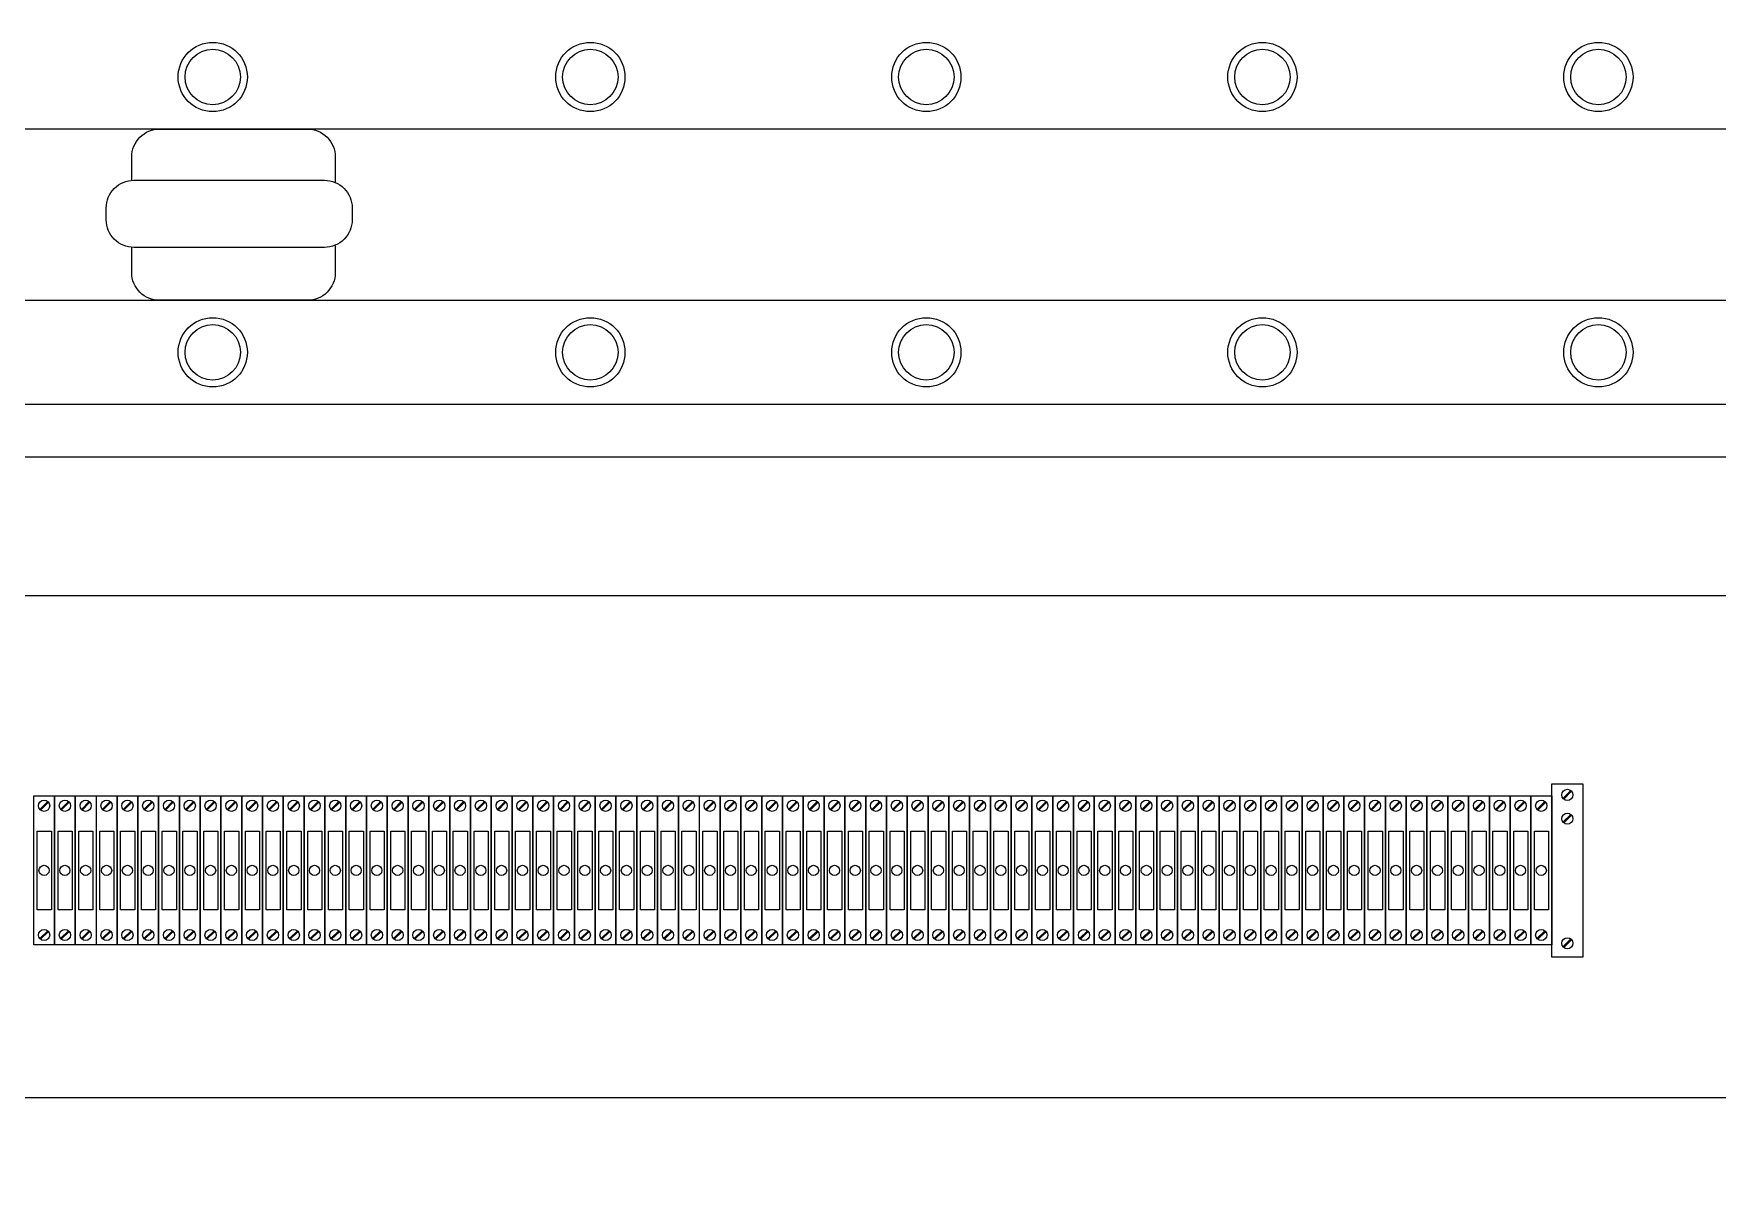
# Model space of a CAD drawing. Header units: millimetres. Extents: x 32721 to 72822, y 57624 to 123188.
# Drawn here: x 33345.8 to 33591.4, y 61482.6 to 61652.4 of the extents above; entities that cross this region are included whole.
import ezdxf

# ---------------------------------------------------------------- set-up
doc = ezdxf.new("R2010")
doc.units = ezdxf.units.MM
doc.header["$LTSCALE"] = 10
doc.layers.add('1轮廓实线层', color=7, linetype='Continuous', lineweight=18)

msp = doc.modelspace()

# ---------------------------------------------------------------- linework, layer by layer
at = {"layer": '1轮廓实线层'}
for p, q in [((33432.01, 61613.53), (33724.69, 61613.53)), ((33039.59, 61598.37), (33708.76, 61598.37)), ((33065.01, 61590.73), (33683.35, 61590.73)), ((33085.22, 61570.51), (33663.13, 61570.51)), ((33663.13, 61497.28), (33085.22, 61497.28))]:
    msp.add_line(p, q, dxfattribs=at)
at = {"layer": '1轮廓实线层', "lineweight": 13}
for p, q in [((33567.26, 61543.06), (33571.81, 61543.06)), ((33567.26, 61517.79), (33567.26, 61543.06)), ((33568.9, 61540.9), (33570.07, 61542.06)), ((33569.01, 61540.8), (33570.17, 61541.96)), ((33571.81, 61543.06), (33571.81, 61517.79)), ((33345.79, 61541.29), (33348.82, 61541.29)), ((33345.79, 61519.56), (33345.79, 61541.29)), ((33346.67, 61539.32), (33347.83, 61540.48)), ((33346.77, 61539.22), (33347.93, 61540.38)), ((33348.82, 61541.29), (33348.82, 61519.56)), ((33348.82, 61541.29), (33351.85, 61541.29)), ((33348.82, 61519.56), (33348.82, 61541.29)), ((33349.7, 61539.32), (33350.87, 61540.48)), ((33349.81, 61539.22), (33350.97, 61540.38)), ((33351.85, 61541.29), (33351.85, 61519.56)), ((33351.85, 61541.29), (33354.89, 61541.29)), ((33351.85, 61519.56), (33351.85, 61541.29)), ((33352.74, 61539.32), (33353.9, 61540.48)), ((33352.84, 61539.22), (33354, 61540.38)), ((33354.89, 61541.29), (33354.89, 61519.56)), ((33354.91, 61541.29), (33357.95, 61541.29)), ((33355.8, 61539.32), (33356.96, 61540.48)), ((33355.9, 61539.22), (33357.06, 61540.38)), ((33357.95, 61541.29), (33357.95, 61519.56)), ((33357.95, 61541.29), (33360.98, 61541.29)), ((33357.95, 61519.56), (33357.95, 61541.29)), ((33358.83, 61539.32), (33359.99, 61540.48)), ((33358.93, 61539.22), (33360.09, 61540.38)), ((33360.98, 61541.29), (33360.98, 61519.56)), ((33360.98, 61541.29), (33364.01, 61541.29)), ((33360.98, 61519.56), (33360.98, 61541.29)), ((33361.86, 61539.32), (33363.03, 61540.48)), ((33361.97, 61539.22), (33363.13, 61540.38)), ((33364.01, 61541.29), (33364.01, 61519.56)), ((33364.01, 61541.29), (33367.05, 61541.29)), ((33364.01, 61519.56), (33364.01, 61541.29)), ((33364.9, 61539.32), (33366.06, 61540.48)), ((33365, 61539.22), (33366.16, 61540.38)), ((33367.05, 61541.29), (33367.05, 61519.56)), ((33367.05, 61541.29), (33370.08, 61541.29)), ((33367.05, 61519.56), (33367.05, 61541.29)), ((33367.93, 61539.32), (33369.09, 61540.48)), ((33368.03, 61539.22), (33369.19, 61540.38)), ((33370.08, 61541.29), (33370.08, 61519.56)), ((33370.08, 61541.29), (33373.11, 61541.29)), ((33370.08, 61519.56), (33370.08, 61541.29)), ((33370.96, 61539.32), (33372.13, 61540.48)), ((33371.07, 61539.22), (33372.23, 61540.38)), ((33373.11, 61541.29), (33373.11, 61519.56)), ((33373.11, 61541.29), (33376.14, 61541.29)), ((33373.11, 61519.56), (33373.11, 61541.29)), ((33374, 61539.32), (33375.16, 61540.48)), ((33374.1, 61539.22), (33375.26, 61540.38)), ((33376.14, 61541.29), (33376.14, 61519.56)), ((33376.15, 61541.29), (33379.18, 61541.29)), ((33376.15, 61519.56), (33376.15, 61541.29)), ((33377.03, 61539.32), (33378.19, 61540.48)), ((33377.13, 61539.22), (33378.29, 61540.38)), ((33379.18, 61541.29), (33379.18, 61519.56)), ((33379.18, 61541.29), (33382.21, 61541.29)), ((33379.18, 61519.56), (33379.18, 61541.29)), ((33380.06, 61539.32), (33381.22, 61540.48)), ((33380.16, 61539.22), (33381.33, 61540.38)), ((33382.21, 61541.29), (33382.21, 61519.56)), ((33382.21, 61541.29), (33385.24, 61541.29)), ((33382.21, 61519.56), (33382.21, 61541.29)), ((33383.1, 61539.32), (33384.26, 61540.48)), ((33383.2, 61539.22), (33384.36, 61540.38)), ((33385.24, 61541.29), (33385.24, 61519.56)), ((33385.24, 61541.29), (33388.28, 61541.29)), ((33385.24, 61519.56), (33385.24, 61541.29)), ((33386.13, 61539.32), (33387.29, 61540.48)), ((33386.23, 61539.22), (33387.39, 61540.38)), ((33388.28, 61541.29), (33388.28, 61519.56)), ((33388.28, 61541.29), (33391.31, 61541.29)), ((33388.28, 61519.56), (33388.28, 61541.29)), ((33389.16, 61539.32), (33390.32, 61540.48)), ((33389.26, 61539.22), (33390.43, 61540.38)), ((33391.31, 61541.29), (33391.31, 61519.56)), ((33391.31, 61541.29), (33394.34, 61541.29)), ((33391.31, 61519.56), (33391.31, 61541.29)), ((33392.2, 61539.32), (33393.36, 61540.48)), ((33392.3, 61539.22), (33393.46, 61540.38)), ((33394.34, 61541.29), (33394.34, 61519.56)), ((33394.34, 61541.29), (33397.38, 61541.29)), ((33394.34, 61519.56), (33394.34, 61541.29)), ((33395.23, 61539.32), (33396.39, 61540.48)), ((33395.33, 61539.22), (33396.49, 61540.38)), ((33397.38, 61541.29), (33397.38, 61519.56)), ((33397.38, 61541.29), (33400.41, 61541.29)), ((33397.38, 61519.56), (33397.38, 61541.29)), ((33398.26, 61539.32), (33399.42, 61540.48)), ((33398.36, 61539.22), (33399.53, 61540.38)), ((33400.41, 61541.29), (33400.41, 61519.56)), ((33400.41, 61541.29), (33403.44, 61541.29)), ((33400.41, 61519.56), (33400.41, 61541.29)), ((33401.3, 61539.32), (33402.46, 61540.48)), ((33401.4, 61539.22), (33402.56, 61540.38)), ((33403.44, 61541.29), (33403.44, 61519.56)), ((33403.44, 61541.29), (33406.48, 61541.29)), ((33403.44, 61519.56), (33403.44, 61541.29)), ((33404.33, 61539.32), (33405.49, 61540.48)), ((33404.43, 61539.22), (33405.59, 61540.38)), ((33406.48, 61541.29), (33406.48, 61519.56)), ((33406.48, 61541.29), (33409.51, 61541.29)), ((33406.48, 61519.56), (33406.48, 61541.29)), ((33407.36, 61539.32), (33408.52, 61540.48)), ((33407.46, 61539.22), (33408.62, 61540.38)), ((33409.51, 61541.29), (33409.51, 61519.56)), ((33409.51, 61541.29), (33412.54, 61541.29)), ((33409.51, 61519.56), (33409.51, 61541.29)), ((33410.39, 61539.32), (33411.56, 61540.48)), ((33410.5, 61539.22), (33411.66, 61540.38)), ((33412.54, 61541.29), (33412.54, 61519.56)), ((33412.54, 61541.29), (33415.58, 61541.29)), ((33412.54, 61519.56), (33412.54, 61541.29)), ((33413.43, 61539.32), (33414.59, 61540.48)), ((33413.53, 61539.22), (33414.69, 61540.38)), ((33415.58, 61541.29), (33415.58, 61519.56)), ((33415.58, 61541.29), (33418.61, 61541.29)), ((33415.58, 61519.56), (33415.58, 61541.29)), ((33416.46, 61539.32), (33417.62, 61540.48)), ((33416.56, 61539.22), (33417.72, 61540.38)), ((33418.61, 61541.29), (33418.61, 61519.56)), ((33418.61, 61519.56), (33418.61, 61541.29)), ((33418.61, 61541.29), (33421.64, 61541.29)), ((33418.61, 61519.56), (33418.61, 61541.29)), ((33419.49, 61539.32), (33420.66, 61540.48)), ((33419.6, 61539.22), (33420.76, 61540.38)), ((33421.64, 61541.29), (33421.64, 61519.56)), ((33421.64, 61541.29), (33424.68, 61541.29)), ((33421.64, 61519.56), (33421.64, 61541.29)), ((33422.53, 61539.32), (33423.69, 61540.48)), ((33422.63, 61539.22), (33423.79, 61540.38)), ((33424.68, 61541.29), (33424.68, 61519.56)), ((33424.68, 61541.29), (33427.71, 61541.29)), ((33424.68, 61519.56), (33424.68, 61541.29)), ((33425.56, 61539.32), (33426.72, 61540.48)), ((33425.66, 61539.22), (33426.82, 61540.38)), ((33427.71, 61541.29), (33427.71, 61519.56)), ((33427.71, 61541.29), (33430.74, 61541.29)), ((33427.71, 61519.56), (33427.71, 61541.29)), ((33428.59, 61539.32), (33429.76, 61540.48)), ((33428.7, 61539.22), (33429.86, 61540.38)), ((33430.74, 61541.29), (33430.74, 61519.56)), ((33430.74, 61541.29), (33433.77, 61541.29)), ((33430.74, 61519.56), (33430.74, 61541.29)), ((33431.63, 61539.32), (33432.79, 61540.48)), ((33431.73, 61539.22), (33432.89, 61540.38)), ((33433.77, 61541.29), (33433.77, 61519.56)), ((33433.78, 61541.29), (33436.81, 61541.29)), ((33433.78, 61519.56), (33433.78, 61541.29)), ((33434.66, 61539.32), (33435.82, 61540.48)), ((33434.76, 61539.22), (33435.92, 61540.38)), ((33436.81, 61541.29), (33436.81, 61519.56)), ((33436.81, 61541.29), (33439.84, 61541.29)), ((33436.81, 61519.56), (33436.81, 61541.29)), ((33437.69, 61539.32), (33438.86, 61540.48)), ((33437.8, 61539.22), (33438.96, 61540.38)), ((33439.84, 61541.29), (33439.84, 61519.56)), ((33439.84, 61541.29), (33442.87, 61541.29)), ((33439.84, 61519.56), (33439.84, 61541.29)), ((33440.73, 61539.32), (33441.89, 61540.48)), ((33440.83, 61539.22), (33441.99, 61540.38)), ((33442.87, 61541.29), (33442.87, 61519.56)), ((33442.9, 61541.29), (33445.93, 61541.29)), ((33443.79, 61539.32), (33444.95, 61540.48)), ((33443.89, 61539.22), (33445.05, 61540.38)), ((33445.93, 61541.29), (33445.93, 61519.56)), ((33445.94, 61541.29), (33448.97, 61541.29)), ((33445.94, 61519.56), (33445.94, 61541.29)), ((33446.82, 61539.32), (33447.98, 61540.48)), ((33446.92, 61539.22), (33448.08, 61540.38)), ((33448.97, 61541.29), (33448.97, 61519.56)), ((33448.97, 61541.29), (33452, 61541.29)), ((33448.97, 61519.56), (33448.97, 61541.29)), ((33449.85, 61539.32), (33451.01, 61540.48)), ((33449.95, 61539.22), (33451.12, 61540.38)), ((33452, 61541.29), (33452, 61519.56)), ((33452, 61541.29), (33455.03, 61541.29)), ((33452, 61519.56), (33452, 61541.29)), ((33452.89, 61539.32), (33454.05, 61540.48)), ((33452.99, 61539.22), (33454.15, 61540.38)), ((33455.03, 61541.29), (33455.03, 61519.56)), ((33455.03, 61541.29), (33458.07, 61541.29)), ((33455.03, 61519.56), (33455.03, 61541.29)), ((33455.92, 61539.32), (33457.08, 61540.48)), ((33456.02, 61539.22), (33457.18, 61540.38)), ((33458.07, 61541.29), (33458.07, 61519.56)), ((33458.07, 61541.29), (33461.1, 61541.29)), ((33458.07, 61519.56), (33458.07, 61541.29)), ((33458.95, 61539.32), (33460.11, 61540.48)), ((33459.05, 61539.22), (33460.22, 61540.38)), ((33461.1, 61541.29), (33461.1, 61519.56)), ((33461.1, 61541.29), (33464.13, 61541.29)), ((33461.1, 61519.56), (33461.1, 61541.29)), ((33461.99, 61539.32), (33463.15, 61540.48)), ((33462.09, 61539.22), (33463.25, 61540.38)), ((33464.13, 61541.29), (33464.13, 61519.56)), ((33464.13, 61541.29), (33467.17, 61541.29)), ((33464.13, 61519.56), (33464.13, 61541.29)), ((33465.02, 61539.32), (33466.18, 61540.48)), ((33465.12, 61539.22), (33466.28, 61540.38)), ((33467.17, 61541.29), (33467.17, 61519.56)), ((33467.17, 61541.29), (33470.2, 61541.29)), ((33467.17, 61519.56), (33467.17, 61541.29)), ((33468.05, 61539.32), (33469.21, 61540.48)), ((33468.15, 61539.22), (33469.32, 61540.38)), ((33470.2, 61541.29), (33470.2, 61519.56)), ((33470.2, 61541.29), (33473.23, 61541.29)), ((33470.2, 61519.56), (33470.2, 61541.29)), ((33471.09, 61539.32), (33472.25, 61540.48)), ((33471.19, 61539.22), (33472.35, 61540.38)), ((33473.23, 61541.29), (33473.23, 61519.56)), ((33473.23, 61541.29), (33476.27, 61541.29)), ((33473.23, 61519.56), (33473.23, 61541.29)), ((33474.12, 61539.32), (33475.28, 61540.48)), ((33474.22, 61539.22), (33475.38, 61540.38)), ((33476.27, 61541.29), (33476.27, 61519.56)), ((33476.27, 61541.29), (33479.3, 61541.29)), ((33476.27, 61519.56), (33476.27, 61541.29)), ((33477.15, 61539.32), (33478.31, 61540.48)), ((33477.25, 61539.22), (33478.41, 61540.38)), ((33479.3, 61541.29), (33479.3, 61519.56)), ((33479.3, 61541.29), (33482.33, 61541.29)), ((33479.3, 61519.56), (33479.3, 61541.29)), ((33480.18, 61539.32), (33481.35, 61540.48)), ((33480.29, 61539.22), (33481.45, 61540.38)), ((33482.33, 61541.29), (33482.33, 61519.56)), ((33482.33, 61541.29), (33485.37, 61541.29)), ((33482.33, 61519.56), (33482.33, 61541.29)), ((33483.22, 61539.32), (33484.38, 61540.48)), ((33483.32, 61539.22), (33484.48, 61540.38)), ((33485.37, 61541.29), (33485.37, 61519.56)), ((33485.37, 61541.29), (33488.4, 61541.29)), ((33485.37, 61519.56), (33485.37, 61541.29)), ((33486.25, 61539.32), (33487.41, 61540.48)), ((33486.35, 61539.22), (33487.51, 61540.38)), ((33488.4, 61541.29), (33488.4, 61519.56)), ((33488.4, 61541.29), (33491.43, 61541.29)), ((33488.4, 61519.56), (33488.4, 61541.29)), ((33489.28, 61539.32), (33490.45, 61540.48)), ((33489.39, 61539.22), (33490.55, 61540.38)), ((33491.43, 61541.29), (33491.43, 61519.56)), ((33491.43, 61541.29), (33494.46, 61541.29)), ((33491.43, 61519.56), (33491.43, 61541.29)), ((33492.32, 61539.32), (33493.48, 61540.48)), ((33492.42, 61539.22), (33493.58, 61540.38)), ((33494.46, 61541.29), (33494.46, 61519.56)), ((33494.47, 61541.29), (33497.5, 61541.29)), ((33494.47, 61519.56), (33494.47, 61541.29)), ((33495.35, 61539.32), (33496.51, 61540.48)), ((33495.45, 61539.22), (33496.61, 61540.38)), ((33497.5, 61541.29), (33497.5, 61519.56)), ((33497.5, 61541.29), (33500.53, 61541.29)), ((33497.5, 61519.56), (33497.5, 61541.29)), ((33498.38, 61539.32), (33499.55, 61540.48)), ((33498.49, 61539.22), (33499.65, 61540.38)), ((33500.53, 61541.29), (33500.53, 61519.56)), ((33500.53, 61541.29), (33503.56, 61541.29)), ((33500.53, 61519.56), (33500.53, 61541.29)), ((33501.42, 61539.32), (33502.58, 61540.48)), ((33501.52, 61539.22), (33502.68, 61540.38)), ((33503.56, 61541.29), (33503.56, 61519.56)), ((33503.57, 61541.29), (33506.6, 61541.29)), ((33503.57, 61519.56), (33503.57, 61541.29)), ((33504.45, 61539.32), (33505.61, 61540.48)), ((33504.55, 61539.22), (33505.71, 61540.38)), ((33506.6, 61541.29), (33506.6, 61519.56)), ((33506.6, 61519.56), (33506.6, 61541.29)), ((33506.6, 61541.29), (33509.63, 61541.29)), ((33506.6, 61519.56), (33506.6, 61541.29)), ((33507.48, 61539.32), (33508.65, 61540.48)), ((33507.59, 61539.22), (33508.75, 61540.38)), ((33509.63, 61541.29), (33509.63, 61519.56)), ((33509.63, 61541.29), (33512.66, 61541.29)), ((33509.63, 61519.56), (33509.63, 61541.29)), ((33510.52, 61539.32), (33511.68, 61540.48)), ((33510.62, 61539.22), (33511.78, 61540.38)), ((33512.66, 61541.29), (33512.66, 61519.56)), ((33512.67, 61541.29), (33515.7, 61541.29)), ((33512.67, 61519.56), (33512.67, 61541.29)), ((33513.55, 61539.32), (33514.71, 61540.48)), ((33513.65, 61539.22), (33514.81, 61540.38)), ((33515.7, 61541.29), (33515.7, 61519.56)), ((33515.7, 61541.29), (33518.73, 61541.29)), ((33515.7, 61519.56), (33515.7, 61541.29)), ((33516.58, 61539.32), (33517.74, 61540.48)), ((33516.68, 61539.22), (33517.85, 61540.38)), ((33518.73, 61541.29), (33518.73, 61519.56)), ((33518.73, 61541.29), (33521.76, 61541.29)), ((33518.73, 61519.56), (33518.73, 61541.29)), ((33519.62, 61539.32), (33520.78, 61540.48)), ((33519.72, 61539.22), (33520.88, 61540.38)), ((33521.76, 61541.29), (33521.76, 61519.56)), ((33521.76, 61541.29), (33524.8, 61541.29)), ((33521.76, 61519.56), (33521.76, 61541.29)), ((33522.65, 61539.32), (33523.81, 61540.48)), ((33522.75, 61539.22), (33523.91, 61540.38)), ((33524.8, 61541.29), (33524.8, 61519.56)), ((33524.8, 61541.29), (33527.83, 61541.29)), ((33524.8, 61519.56), (33524.8, 61541.29)), ((33525.68, 61539.32), (33526.84, 61540.48)), ((33525.78, 61539.22), (33526.95, 61540.38)), ((33527.83, 61541.29), (33527.83, 61519.56)), ((33527.83, 61541.29), (33530.86, 61541.29)), ((33527.83, 61519.56), (33527.83, 61541.29)), ((33528.72, 61539.32), (33529.88, 61540.48)), ((33528.82, 61539.22), (33529.98, 61540.38)), ((33530.86, 61541.29), (33530.86, 61519.56)), ((33530.86, 61541.29), (33533.9, 61541.29)), ((33530.86, 61519.56), (33530.86, 61541.29)), ((33531.75, 61539.32), (33532.91, 61540.48)), ((33531.85, 61539.22), (33533.01, 61540.38)), ((33533.9, 61541.29), (33533.9, 61519.56)), ((33533.9, 61541.29), (33536.93, 61541.29)), ((33533.9, 61519.56), (33533.9, 61541.29)), ((33534.78, 61539.32), (33535.94, 61540.48)), ((33534.88, 61539.22), (33536.05, 61540.38)), ((33536.93, 61541.29), (33536.93, 61519.56)), ((33536.93, 61541.29), (33539.96, 61541.29)), ((33536.93, 61519.56), (33536.93, 61541.29)), ((33537.82, 61539.32), (33538.98, 61540.48)), ((33537.92, 61539.22), (33539.08, 61540.38)), ((33539.96, 61541.29), (33539.96, 61519.56)), ((33539.96, 61541.29), (33543, 61541.29)), ((33539.96, 61519.56), (33539.96, 61541.29)), ((33540.85, 61539.32), (33542.01, 61540.48)), ((33540.95, 61539.22), (33542.11, 61540.38)), ((33543, 61541.29), (33543, 61519.56)), ((33543, 61541.29), (33546.03, 61541.29)), ((33543, 61519.56), (33543, 61541.29)), ((33543.88, 61539.32), (33545.04, 61540.48)), ((33543.98, 61539.22), (33545.14, 61540.38)), ((33546.03, 61541.29), (33546.03, 61519.56)), ((33546.03, 61541.29), (33549.06, 61541.29)), ((33546.03, 61519.56), (33546.03, 61541.29)), ((33546.91, 61539.32), (33548.08, 61540.48)), ((33547.02, 61539.22), (33548.18, 61540.38)), ((33549.06, 61541.29), (33549.06, 61519.56)), ((33549.06, 61541.29), (33552.1, 61541.29)), ((33549.06, 61519.56), (33549.06, 61541.29)), ((33549.95, 61539.32), (33551.11, 61540.48)), ((33550.05, 61539.22), (33551.21, 61540.38)), ((33552.1, 61541.29), (33552.1, 61519.56)), ((33552.1, 61541.29), (33555.13, 61541.29)), ((33552.1, 61519.56), (33552.1, 61541.29)), ((33552.98, 61539.32), (33554.14, 61540.48)), ((33553.08, 61539.22), (33554.24, 61540.38)), ((33555.13, 61541.29), (33555.13, 61519.56)), ((33555.13, 61541.29), (33558.16, 61541.29)), ((33555.13, 61519.56), (33555.13, 61541.29)), ((33556.01, 61539.32), (33557.18, 61540.48)), ((33556.12, 61539.22), (33557.28, 61540.38)), ((33558.16, 61541.29), (33558.16, 61519.56)), ((33558.16, 61541.29), (33561.19, 61541.29)), ((33558.16, 61519.56), (33558.16, 61541.29)), ((33559.05, 61539.32), (33560.21, 61540.48)), ((33559.15, 61539.22), (33560.31, 61540.38)), ((33561.19, 61541.29), (33561.19, 61519.56)), ((33561.2, 61541.29), (33564.23, 61541.29)), ((33561.2, 61519.56), (33561.2, 61541.29)), ((33562.08, 61539.32), (33563.24, 61540.48)), ((33562.18, 61539.22), (33563.34, 61540.38)), ((33564.23, 61541.29), (33564.23, 61519.56)), ((33564.23, 61541.29), (33567.26, 61541.29)), ((33564.23, 61519.56), (33564.23, 61541.29)), ((33565.11, 61539.32), (33566.27, 61540.48)), ((33565.22, 61539.22), (33566.38, 61540.38)), ((33567.26, 61541.29), (33567.26, 61519.56)), ((33567.26, 61519.56), (33567.26, 61541.29)), ((33568.9, 61537.43), (33570.07, 61538.59)), ((33569.01, 61537.33), (33570.17, 61538.49)), ((33348.82, 61519.56), (33345.79, 61519.56)), ((33346.67, 61520.47), (33347.83, 61521.63)), ((33346.77, 61520.37), (33347.93, 61521.53)), ((33351.85, 61519.56), (33348.82, 61519.56)), ((33349.7, 61520.47), (33350.87, 61521.63)), ((33349.81, 61520.37), (33350.97, 61521.53)), ((33354.89, 61519.56), (33351.85, 61519.56)), ((33352.74, 61520.47), (33353.9, 61521.63)), ((33352.84, 61520.37), (33354, 61521.53)), ((33357.95, 61519.56), (33354.91, 61519.56)), ((33355.8, 61520.47), (33356.96, 61521.63)), ((33355.9, 61520.37), (33357.06, 61521.53)), ((33360.98, 61519.56), (33357.95, 61519.56)), ((33358.83, 61520.47), (33359.99, 61521.63)), ((33358.93, 61520.37), (33360.09, 61521.53)), ((33364.01, 61519.56), (33360.98, 61519.56)), ((33361.86, 61520.47), (33363.03, 61521.63)), ((33361.97, 61520.37), (33363.13, 61521.53)), ((33367.05, 61519.56), (33364.01, 61519.56)), ((33364.9, 61520.47), (33366.06, 61521.63)), ((33365, 61520.37), (33366.16, 61521.53)), ((33370.08, 61519.56), (33367.05, 61519.56)), ((33367.93, 61520.47), (33369.09, 61521.63)), ((33368.03, 61520.37), (33369.19, 61521.53)), ((33373.11, 61519.56), (33370.08, 61519.56)), ((33370.96, 61520.47), (33372.13, 61521.63)), ((33371.07, 61520.37), (33372.23, 61521.53)), ((33376.14, 61519.56), (33373.11, 61519.56)), ((33374, 61520.47), (33375.16, 61521.63)), ((33374.1, 61520.37), (33375.26, 61521.53)), ((33379.18, 61519.56), (33376.15, 61519.56)), ((33377.03, 61520.47), (33378.19, 61521.63)), ((33377.13, 61520.37), (33378.29, 61521.53)), ((33382.21, 61519.56), (33379.18, 61519.56)), ((33380.06, 61520.47), (33381.22, 61521.63)), ((33380.16, 61520.37), (33381.33, 61521.53)), ((33385.24, 61519.56), (33382.21, 61519.56)), ((33383.1, 61520.47), (33384.26, 61521.63)), ((33383.2, 61520.37), (33384.36, 61521.53)), ((33388.28, 61519.56), (33385.24, 61519.56)), ((33386.13, 61520.47), (33387.29, 61521.63)), ((33386.23, 61520.37), (33387.39, 61521.53)), ((33391.31, 61519.56), (33388.28, 61519.56)), ((33389.16, 61520.47), (33390.32, 61521.63)), ((33389.26, 61520.37), (33390.43, 61521.53)), ((33394.34, 61519.56), (33391.31, 61519.56)), ((33392.2, 61520.47), (33393.36, 61521.63)), ((33392.3, 61520.37), (33393.46, 61521.53)), ((33397.38, 61519.56), (33394.34, 61519.56)), ((33395.23, 61520.47), (33396.39, 61521.63)), ((33395.33, 61520.37), (33396.49, 61521.53)), ((33400.41, 61519.56), (33397.38, 61519.56)), ((33398.26, 61520.47), (33399.42, 61521.63)), ((33398.36, 61520.37), (33399.53, 61521.53)), ((33403.44, 61519.56), (33400.41, 61519.56)), ((33401.3, 61520.47), (33402.46, 61521.63)), ((33401.4, 61520.37), (33402.56, 61521.53)), ((33406.48, 61519.56), (33403.44, 61519.56)), ((33404.33, 61520.47), (33405.49, 61521.63)), ((33404.43, 61520.37), (33405.59, 61521.53)), ((33409.51, 61519.56), (33406.48, 61519.56)), ((33407.36, 61520.47), (33408.52, 61521.63)), ((33407.46, 61520.37), (33408.62, 61521.53)), ((33412.54, 61519.56), (33409.51, 61519.56)), ((33410.39, 61520.47), (33411.56, 61521.63)), ((33410.5, 61520.37), (33411.66, 61521.53)), ((33415.58, 61519.56), (33412.54, 61519.56)), ((33413.43, 61520.47), (33414.59, 61521.63)), ((33413.53, 61520.37), (33414.69, 61521.53)), ((33418.61, 61519.56), (33415.58, 61519.56)), ((33416.46, 61520.47), (33417.62, 61521.63)), ((33416.56, 61520.37), (33417.72, 61521.53)), ((33421.64, 61519.56), (33418.61, 61519.56)), ((33419.49, 61520.47), (33420.66, 61521.63)), ((33419.6, 61520.37), (33420.76, 61521.53)), ((33424.68, 61519.56), (33421.64, 61519.56)), ((33422.53, 61520.47), (33423.69, 61521.63)), ((33422.63, 61520.37), (33423.79, 61521.53)), ((33427.71, 61519.56), (33424.68, 61519.56)), ((33425.56, 61520.47), (33426.72, 61521.63)), ((33425.66, 61520.37), (33426.82, 61521.53)), ((33430.74, 61519.56), (33427.71, 61519.56)), ((33428.59, 61520.47), (33429.76, 61521.63)), ((33428.7, 61520.37), (33429.86, 61521.53)), ((33433.77, 61519.56), (33430.74, 61519.56)), ((33431.63, 61520.47), (33432.79, 61521.63)), ((33431.73, 61520.37), (33432.89, 61521.53)), ((33436.81, 61519.56), (33433.78, 61519.56)), ((33434.66, 61520.47), (33435.82, 61521.63)), ((33434.76, 61520.37), (33435.92, 61521.53)), ((33439.84, 61519.56), (33436.81, 61519.56)), ((33437.69, 61520.47), (33438.86, 61521.63)), ((33437.8, 61520.37), (33438.96, 61521.53)), ((33442.87, 61519.56), (33439.84, 61519.56)), ((33440.73, 61520.47), (33441.89, 61521.63)), ((33440.83, 61520.37), (33441.99, 61521.53)), ((33445.93, 61519.56), (33442.9, 61519.56)), ((33443.79, 61520.47), (33444.95, 61521.63)), ((33443.89, 61520.37), (33445.05, 61521.53)), ((33448.97, 61519.56), (33445.94, 61519.56)), ((33446.82, 61520.47), (33447.98, 61521.63)), ((33446.92, 61520.37), (33448.08, 61521.53)), ((33452, 61519.56), (33448.97, 61519.56)), ((33449.85, 61520.47), (33451.01, 61521.63)), ((33449.95, 61520.37), (33451.12, 61521.53)), ((33455.03, 61519.56), (33452, 61519.56)), ((33452.89, 61520.47), (33454.05, 61521.63)), ((33452.99, 61520.37), (33454.15, 61521.53)), ((33458.07, 61519.56), (33455.03, 61519.56)), ((33455.92, 61520.47), (33457.08, 61521.63)), ((33456.02, 61520.37), (33457.18, 61521.53)), ((33461.1, 61519.56), (33458.07, 61519.56)), ((33458.95, 61520.47), (33460.11, 61521.63)), ((33459.05, 61520.37), (33460.22, 61521.53)), ((33464.13, 61519.56), (33461.1, 61519.56)), ((33461.99, 61520.47), (33463.15, 61521.63)), ((33462.09, 61520.37), (33463.25, 61521.53)), ((33467.17, 61519.56), (33464.13, 61519.56)), ((33465.02, 61520.47), (33466.18, 61521.63)), ((33465.12, 61520.37), (33466.28, 61521.53)), ((33470.2, 61519.56), (33467.17, 61519.56)), ((33468.05, 61520.47), (33469.21, 61521.63)), ((33468.15, 61520.37), (33469.32, 61521.53)), ((33473.23, 61519.56), (33470.2, 61519.56)), ((33471.09, 61520.47), (33472.25, 61521.63)), ((33471.19, 61520.37), (33472.35, 61521.53)), ((33476.27, 61519.56), (33473.23, 61519.56)), ((33474.12, 61520.47), (33475.28, 61521.63)), ((33474.22, 61520.37), (33475.38, 61521.53)), ((33479.3, 61519.56), (33476.27, 61519.56)), ((33477.15, 61520.47), (33478.31, 61521.63)), ((33477.25, 61520.37), (33478.41, 61521.53)), ((33482.33, 61519.56), (33479.3, 61519.56)), ((33480.18, 61520.47), (33481.35, 61521.63)), ((33480.29, 61520.37), (33481.45, 61521.53)), ((33485.37, 61519.56), (33482.33, 61519.56)), ((33483.22, 61520.47), (33484.38, 61521.63)), ((33483.32, 61520.37), (33484.48, 61521.53)), ((33488.4, 61519.56), (33485.37, 61519.56)), ((33486.25, 61520.47), (33487.41, 61521.63)), ((33486.35, 61520.37), (33487.51, 61521.53)), ((33491.43, 61519.56), (33488.4, 61519.56)), ((33489.28, 61520.47), (33490.45, 61521.63)), ((33489.39, 61520.37), (33490.55, 61521.53)), ((33494.46, 61519.56), (33491.43, 61519.56)), ((33492.32, 61520.47), (33493.48, 61521.63)), ((33492.42, 61520.37), (33493.58, 61521.53)), ((33497.5, 61519.56), (33494.47, 61519.56)), ((33495.35, 61520.47), (33496.51, 61521.63)), ((33495.45, 61520.37), (33496.61, 61521.53)), ((33500.53, 61519.56), (33497.5, 61519.56)), ((33498.38, 61520.47), (33499.55, 61521.63)), ((33498.49, 61520.37), (33499.65, 61521.53)), ((33503.56, 61519.56), (33500.53, 61519.56)), ((33501.42, 61520.47), (33502.58, 61521.63)), ((33501.52, 61520.37), (33502.68, 61521.53)), ((33506.6, 61519.56), (33503.57, 61519.56)), ((33504.45, 61520.47), (33505.61, 61521.63)), ((33504.55, 61520.37), (33505.71, 61521.53)), ((33509.63, 61519.56), (33506.6, 61519.56)), ((33507.48, 61520.47), (33508.65, 61521.63)), ((33507.59, 61520.37), (33508.75, 61521.53)), ((33512.66, 61519.56), (33509.63, 61519.56)), ((33510.52, 61520.47), (33511.68, 61521.63)), ((33510.62, 61520.37), (33511.78, 61521.53)), ((33515.7, 61519.56), (33512.67, 61519.56)), ((33513.55, 61520.47), (33514.71, 61521.63)), ((33513.65, 61520.37), (33514.81, 61521.53)), ((33518.73, 61519.56), (33515.7, 61519.56)), ((33516.58, 61520.47), (33517.74, 61521.63)), ((33516.68, 61520.37), (33517.85, 61521.53)), ((33521.76, 61519.56), (33518.73, 61519.56)), ((33519.62, 61520.47), (33520.78, 61521.63)), ((33519.72, 61520.37), (33520.88, 61521.53)), ((33524.8, 61519.56), (33521.76, 61519.56)), ((33522.65, 61520.47), (33523.81, 61521.63)), ((33522.75, 61520.37), (33523.91, 61521.53)), ((33527.83, 61519.56), (33524.8, 61519.56)), ((33525.68, 61520.47), (33526.84, 61521.63)), ((33525.78, 61520.37), (33526.95, 61521.53)), ((33530.86, 61519.56), (33527.83, 61519.56)), ((33528.72, 61520.47), (33529.88, 61521.63)), ((33528.82, 61520.37), (33529.98, 61521.53)), ((33533.9, 61519.56), (33530.86, 61519.56)), ((33531.75, 61520.47), (33532.91, 61521.63)), ((33531.85, 61520.37), (33533.01, 61521.53)), ((33536.93, 61519.56), (33533.9, 61519.56)), ((33534.78, 61520.47), (33535.94, 61521.63)), ((33534.88, 61520.37), (33536.05, 61521.53)), ((33539.96, 61519.56), (33536.93, 61519.56)), ((33537.82, 61520.47), (33538.98, 61521.63)), ((33537.92, 61520.37), (33539.08, 61521.53)), ((33543, 61519.56), (33539.96, 61519.56)), ((33540.85, 61520.47), (33542.01, 61521.63)), ((33540.95, 61520.37), (33542.11, 61521.53)), ((33546.03, 61519.56), (33543, 61519.56)), ((33543.88, 61520.47), (33545.04, 61521.63)), ((33543.98, 61520.37), (33545.14, 61521.53)), ((33549.06, 61519.56), (33546.03, 61519.56)), ((33546.91, 61520.47), (33548.08, 61521.63)), ((33547.02, 61520.37), (33548.18, 61521.53)), ((33552.1, 61519.56), (33549.06, 61519.56)), ((33549.95, 61520.47), (33551.11, 61521.63)), ((33550.05, 61520.37), (33551.21, 61521.53)), ((33555.13, 61519.56), (33552.1, 61519.56)), ((33552.98, 61520.47), (33554.14, 61521.63)), ((33553.08, 61520.37), (33554.24, 61521.53)), ((33558.16, 61519.56), (33555.13, 61519.56)), ((33556.01, 61520.47), (33557.18, 61521.63)), ((33556.12, 61520.37), (33557.28, 61521.53)), ((33561.19, 61519.56), (33558.16, 61519.56)), ((33559.05, 61520.47), (33560.21, 61521.63)), ((33559.15, 61520.37), (33560.31, 61521.53)), ((33564.23, 61519.56), (33561.2, 61519.56)), ((33562.08, 61520.47), (33563.24, 61521.63)), ((33562.18, 61520.37), (33563.34, 61521.53)), ((33567.26, 61519.56), (33564.23, 61519.56)), ((33565.11, 61520.47), (33566.27, 61521.63)), ((33565.22, 61520.37), (33566.38, 61521.53)), ((33568.9, 61519.26), (33570.07, 61520.42)), ((33569.01, 61519.16), (33570.17, 61520.32)), ((33571.81, 61517.79), (33567.26, 61517.79))]:
    msp.add_line(p, q, dxfattribs=at)
at = {"layer": '1轮廓实线层'}
for points in [[(33723.68, 61638.5), (33026.21, 61638.5, -0.414214), (33021.15, 61643.56), (33021.15, 62037.78, -0.414214), (33026.21, 62042.83)], [(33360.1, 61631.02), (33360.1, 61634.46, -0.414214), (33364.14, 61638.5), (33385.74, 61638.5, -0.414214), (33389.78, 61634.46), (33389.78, 61630.71)], [(33389.78, 61621.57), (33389.78, 61617.57, -0.414214), (33385.74, 61613.53), (33364.14, 61613.53, -0.414214), (33360.1, 61617.57), (33360.1, 61621.26)], [(33025.2, 61360.82, -0.414214), (33021.15, 61364.87), (33021.15, 61609.49, -0.414214), (33025.2, 61613.53), (33432.01, 61613.53)]]:
    msp.add_lwpolyline(points, format="xyb", dxfattribs=at)
msp.add_lwpolyline([(33356.37, 61626.99, -0.414214), (33360.41, 61631.03), (33388.21, 61631.03, -0.414214), (33392.25, 61626.99), (33392.25, 61625.29, -0.414214), (33388.21, 61621.25), (33360.41, 61621.25, -0.414214), (33356.37, 61625.29)], format="xyb", close=True, dxfattribs=at)
at = {"layer": '1轮廓实线层', "lineweight": 13}
for points in [[(33346.31, 61536.15), (33348.37, 61536.15), (33348.37, 61524.65), (33346.31, 61524.65)], [(33349.34, 61536.15), (33351.41, 61536.15), (33351.41, 61524.65), (33349.34, 61524.65)], [(33352.38, 61536.15), (33354.44, 61536.15), (33354.44, 61524.65), (33352.38, 61524.65)], [(33355.44, 61536.15), (33357.5, 61536.15), (33357.5, 61524.65), (33355.44, 61524.65)], [(33358.47, 61536.15), (33360.53, 61536.15), (33360.53, 61524.65), (33358.47, 61524.65)], [(33361.5, 61536.15), (33363.56, 61536.15), (33363.56, 61524.65), (33361.5, 61524.65)], [(33364.54, 61536.15), (33366.6, 61536.15), (33366.6, 61524.65), (33364.54, 61524.65)], [(33367.57, 61536.15), (33369.63, 61536.15), (33369.63, 61524.65), (33367.57, 61524.65)], [(33370.6, 61536.15), (33372.66, 61536.15), (33372.66, 61524.65), (33370.6, 61524.65)], [(33373.64, 61536.15), (33375.7, 61536.15), (33375.7, 61524.65), (33373.64, 61524.65)], [(33376.67, 61536.15), (33378.73, 61536.15), (33378.73, 61524.65), (33376.67, 61524.65)], [(33379.7, 61536.15), (33381.76, 61536.15), (33381.76, 61524.65), (33379.7, 61524.65)], [(33382.73, 61536.15), (33384.8, 61536.15), (33384.8, 61524.65), (33382.73, 61524.65)], [(33385.77, 61536.15), (33387.83, 61536.15), (33387.83, 61524.65), (33385.77, 61524.65)], [(33388.8, 61536.15), (33390.86, 61536.15), (33390.86, 61524.65), (33388.8, 61524.65)], [(33391.83, 61536.15), (33393.9, 61536.15), (33393.9, 61524.65), (33391.83, 61524.65)], [(33394.87, 61536.15), (33396.93, 61536.15), (33396.93, 61524.65), (33394.87, 61524.65)], [(33397.9, 61536.15), (33399.96, 61536.15), (33399.96, 61524.65), (33397.9, 61524.65)], [(33400.93, 61536.15), (33403, 61536.15), (33403, 61524.65), (33400.93, 61524.65)], [(33403.97, 61536.15), (33406.03, 61536.15), (33406.03, 61524.65), (33403.97, 61524.65)], [(33407, 61536.15), (33409.06, 61536.15), (33409.06, 61524.65), (33407, 61524.65)], [(33410.03, 61536.15), (33412.1, 61536.15), (33412.1, 61524.65), (33410.03, 61524.65)], [(33413.07, 61536.15), (33415.13, 61536.15), (33415.13, 61524.65), (33413.07, 61524.65)], [(33416.1, 61536.15), (33418.16, 61536.15), (33418.16, 61524.65), (33416.1, 61524.65)], [(33419.13, 61536.15), (33421.2, 61536.15), (33421.2, 61524.65), (33419.13, 61524.65)], [(33422.17, 61536.15), (33424.23, 61536.15), (33424.23, 61524.65), (33422.17, 61524.65)], [(33425.2, 61536.15), (33427.26, 61536.15), (33427.26, 61524.65), (33425.2, 61524.65)], [(33428.23, 61536.15), (33430.29, 61536.15), (33430.29, 61524.65), (33428.23, 61524.65)], [(33431.27, 61536.15), (33433.33, 61536.15), (33433.33, 61524.65), (33431.27, 61524.65)], [(33434.3, 61536.15), (33436.36, 61536.15), (33436.36, 61524.65), (33434.3, 61524.65)], [(33437.33, 61536.15), (33439.39, 61536.15), (33439.39, 61524.65), (33437.33, 61524.65)], [(33440.36, 61536.15), (33442.43, 61536.15), (33442.43, 61524.65), (33440.36, 61524.65)], [(33443.43, 61536.15), (33445.49, 61536.15), (33445.49, 61524.65), (33443.43, 61524.65)], [(33446.46, 61536.15), (33448.52, 61536.15), (33448.52, 61524.65), (33446.46, 61524.65)], [(33449.49, 61536.15), (33451.55, 61536.15), (33451.55, 61524.65), (33449.49, 61524.65)], [(33452.52, 61536.15), (33454.59, 61536.15), (33454.59, 61524.65), (33452.52, 61524.65)], [(33455.56, 61536.15), (33457.62, 61536.15), (33457.62, 61524.65), (33455.56, 61524.65)], [(33458.59, 61536.15), (33460.65, 61536.15), (33460.65, 61524.65), (33458.59, 61524.65)], [(33461.62, 61536.15), (33463.69, 61536.15), (33463.69, 61524.65), (33461.62, 61524.65)], [(33464.66, 61536.15), (33466.72, 61536.15), (33466.72, 61524.65), (33464.66, 61524.65)], [(33467.69, 61536.15), (33469.75, 61536.15), (33469.75, 61524.65), (33467.69, 61524.65)], [(33470.72, 61536.15), (33472.79, 61536.15), (33472.79, 61524.65), (33470.72, 61524.65)], [(33473.76, 61536.15), (33475.82, 61536.15), (33475.82, 61524.65), (33473.76, 61524.65)], [(33476.79, 61536.15), (33478.85, 61536.15), (33478.85, 61524.65), (33476.79, 61524.65)], [(33479.82, 61536.15), (33481.89, 61536.15), (33481.89, 61524.65), (33479.82, 61524.65)], [(33482.86, 61536.15), (33484.92, 61536.15), (33484.92, 61524.65), (33482.86, 61524.65)], [(33485.89, 61536.15), (33487.95, 61536.15), (33487.95, 61524.65), (33485.89, 61524.65)], [(33488.92, 61536.15), (33490.98, 61536.15), (33490.98, 61524.65), (33488.92, 61524.65)], [(33491.96, 61536.15), (33494.02, 61536.15), (33494.02, 61524.65), (33491.96, 61524.65)], [(33494.99, 61536.15), (33497.05, 61536.15), (33497.05, 61524.65), (33494.99, 61524.65)], [(33498.02, 61536.15), (33500.08, 61536.15), (33500.08, 61524.65), (33498.02, 61524.65)], [(33501.05, 61536.15), (33503.12, 61536.15), (33503.12, 61524.65), (33501.05, 61524.65)], [(33504.09, 61536.15), (33506.15, 61536.15), (33506.15, 61524.65), (33504.09, 61524.65)], [(33507.12, 61536.15), (33509.18, 61536.15), (33509.18, 61524.65), (33507.12, 61524.65)], [(33510.16, 61536.15), (33512.22, 61536.15), (33512.22, 61524.65), (33510.16, 61524.65)], [(33513.19, 61536.15), (33515.25, 61536.15), (33515.25, 61524.65), (33513.19, 61524.65)], [(33516.22, 61536.15), (33518.28, 61536.15), (33518.28, 61524.65), (33516.22, 61524.65)], [(33519.25, 61536.15), (33521.32, 61536.15), (33521.32, 61524.65), (33519.25, 61524.65)], [(33522.29, 61536.15), (33524.35, 61536.15), (33524.35, 61524.65), (33522.29, 61524.65)], [(33525.32, 61536.15), (33527.38, 61536.15), (33527.38, 61524.65), (33525.32, 61524.65)], [(33528.35, 61536.15), (33530.42, 61536.15), (33530.42, 61524.65), (33528.35, 61524.65)], [(33531.39, 61536.15), (33533.45, 61536.15), (33533.45, 61524.65), (33531.39, 61524.65)], [(33534.42, 61536.15), (33536.48, 61536.15), (33536.48, 61524.65), (33534.42, 61524.65)], [(33537.45, 61536.15), (33539.52, 61536.15), (33539.52, 61524.65), (33537.45, 61524.65)], [(33540.49, 61536.15), (33542.55, 61536.15), (33542.55, 61524.65), (33540.49, 61524.65)], [(33543.52, 61536.15), (33545.58, 61536.15), (33545.58, 61524.65), (33543.52, 61524.65)], [(33546.55, 61536.15), (33548.62, 61536.15), (33548.62, 61524.65), (33546.55, 61524.65)], [(33549.59, 61536.15), (33551.65, 61536.15), (33551.65, 61524.65), (33549.59, 61524.65)], [(33552.62, 61536.15), (33554.68, 61536.15), (33554.68, 61524.65), (33552.62, 61524.65)], [(33555.65, 61536.15), (33557.71, 61536.15), (33557.71, 61524.65), (33555.65, 61524.65)], [(33558.69, 61536.15), (33560.75, 61536.15), (33560.75, 61524.65), (33558.69, 61524.65)], [(33561.72, 61536.15), (33563.78, 61536.15), (33563.78, 61524.65), (33561.72, 61524.65)], [(33564.75, 61536.15), (33566.81, 61536.15), (33566.81, 61524.65), (33564.75, 61524.65)]]:
    msp.add_lwpolyline(points, close=True, dxfattribs=at)
at = {"layer": '1轮廓实线层'}
for centre, radius in [((33371.91, 61646.09), 5.05), ((33371.91, 61646.09), 4.04), ((33427, 61646.09), 5.05), ((33427, 61646.09), 4.04), ((33476.02, 61646.09), 5.05), ((33476.02, 61646.09), 4.04), ((33525.05, 61646.09), 5.05), ((33525.05, 61646.09), 4.04), ((33574.07, 61646.09), 5.05), ((33574.07, 61646.09), 4.04), ((33371.91, 61605.95), 5.05), ((33427, 61605.95), 5.05), ((33476.02, 61605.95), 5.05), ((33525.05, 61605.95), 5.05), ((33574.07, 61605.95), 5.05), ((33371.91, 61605.95), 4.04), ((33427, 61605.95), 4.04), ((33476.02, 61605.95), 4.04), ((33525.05, 61605.95), 4.04), ((33574.07, 61605.95), 4.04)]:
    msp.add_circle(centre, radius, dxfattribs=at)
at = {"layer": '1轮廓实线层', "lineweight": 13}
for centre, radius in [((33569.54, 61541.43), 0.821), ((33347.3, 61539.85), 0.821), ((33350.34, 61539.85), 0.821), ((33353.37, 61539.85), 0.821), ((33356.43, 61539.85), 0.821), ((33359.46, 61539.85), 0.821), ((33362.5, 61539.85), 0.821), ((33365.53, 61539.85), 0.821), ((33368.56, 61539.85), 0.821), ((33371.6, 61539.85), 0.821), ((33374.63, 61539.85), 0.821), ((33377.66, 61539.85), 0.821), ((33380.69, 61539.85), 0.821), ((33383.73, 61539.85), 0.821), ((33386.76, 61539.85), 0.821), ((33389.79, 61539.85), 0.821), ((33392.83, 61539.85), 0.821), ((33395.86, 61539.85), 0.821), ((33398.89, 61539.85), 0.821), ((33401.93, 61539.85), 0.821), ((33404.96, 61539.85), 0.821), ((33407.99, 61539.85), 0.821), ((33411.03, 61539.85), 0.821), ((33414.06, 61539.85), 0.821), ((33417.09, 61539.85), 0.821), ((33420.13, 61539.85), 0.821), ((33423.16, 61539.85), 0.821), ((33426.19, 61539.85), 0.821), ((33429.23, 61539.85), 0.821), ((33432.26, 61539.85), 0.821), ((33435.29, 61539.85), 0.821), ((33438.33, 61539.85), 0.821), ((33441.36, 61539.85), 0.821), ((33444.42, 61539.85), 0.821), ((33447.45, 61539.85), 0.821), ((33450.48, 61539.85), 0.821), ((33453.52, 61539.85), 0.821), ((33456.55, 61539.85), 0.821), ((33459.58, 61539.85), 0.821), ((33462.62, 61539.85), 0.821), ((33465.65, 61539.85), 0.821), ((33468.68, 61539.85), 0.821), ((33471.72, 61539.85), 0.821), ((33474.75, 61539.85), 0.821), ((33477.78, 61539.85), 0.821), ((33480.82, 61539.85), 0.821), ((33483.85, 61539.85), 0.821), ((33486.88, 61539.85), 0.821), ((33489.92, 61539.85), 0.821), ((33492.95, 61539.85), 0.821), ((33495.98, 61539.85), 0.821), ((33499.02, 61539.85), 0.821), ((33502.05, 61539.85), 0.821), ((33505.08, 61539.85), 0.821), ((33508.12, 61539.85), 0.821), ((33511.15, 61539.85), 0.821), ((33514.18, 61539.85), 0.821), ((33517.21, 61539.85), 0.821), ((33520.25, 61539.85), 0.821), ((33523.28, 61539.85), 0.821), ((33526.31, 61539.85), 0.821), ((33529.35, 61539.85), 0.821), ((33532.38, 61539.85), 0.821), ((33535.41, 61539.85), 0.821), ((33538.45, 61539.85), 0.821), ((33541.48, 61539.85), 0.821), ((33544.51, 61539.85), 0.821), ((33547.55, 61539.85), 0.821), ((33550.58, 61539.85), 0.821), ((33553.61, 61539.85), 0.821), ((33556.65, 61539.85), 0.821), ((33559.68, 61539.85), 0.821), ((33562.71, 61539.85), 0.821), ((33565.74, 61539.85), 0.821), ((33569.54, 61537.96), 0.821), ((33347.3, 61530.42), 0.742), ((33350.34, 61530.42), 0.742), ((33353.37, 61530.42), 0.742), ((33356.43, 61530.42), 0.742), ((33359.46, 61530.42), 0.742), ((33362.5, 61530.42), 0.742), ((33365.53, 61530.42), 0.742), ((33368.56, 61530.42), 0.742), ((33371.6, 61530.42), 0.742), ((33374.63, 61530.42), 0.742), ((33377.66, 61530.42), 0.742), ((33380.69, 61530.42), 0.742), ((33383.73, 61530.42), 0.742), ((33386.76, 61530.42), 0.742), ((33389.79, 61530.42), 0.742), ((33392.83, 61530.42), 0.742), ((33395.86, 61530.42), 0.742), ((33398.89, 61530.42), 0.742), ((33401.93, 61530.42), 0.742), ((33404.96, 61530.42), 0.742), ((33407.99, 61530.42), 0.742), ((33411.03, 61530.42), 0.742), ((33414.06, 61530.42), 0.742), ((33417.09, 61530.42), 0.742), ((33420.13, 61530.42), 0.742), ((33423.16, 61530.42), 0.742), ((33426.19, 61530.42), 0.742), ((33429.23, 61530.42), 0.742), ((33432.26, 61530.42), 0.742), ((33435.29, 61530.42), 0.742), ((33438.33, 61530.42), 0.742), ((33441.36, 61530.42), 0.742), ((33444.42, 61530.42), 0.742), ((33447.45, 61530.42), 0.742), ((33450.48, 61530.42), 0.742), ((33453.52, 61530.42), 0.742), ((33456.55, 61530.42), 0.742), ((33459.58, 61530.42), 0.742), ((33462.62, 61530.42), 0.742), ((33465.65, 61530.42), 0.742), ((33468.68, 61530.42), 0.742), ((33471.72, 61530.42), 0.742), ((33474.75, 61530.42), 0.742), ((33477.78, 61530.42), 0.742), ((33480.82, 61530.42), 0.742), ((33483.85, 61530.42), 0.742), ((33486.88, 61530.42), 0.742), ((33489.92, 61530.42), 0.742), ((33492.95, 61530.42), 0.742), ((33495.98, 61530.42), 0.742), ((33499.02, 61530.42), 0.742), ((33502.05, 61530.42), 0.742), ((33505.08, 61530.42), 0.742), ((33508.12, 61530.42), 0.742), ((33511.15, 61530.42), 0.742), ((33514.18, 61530.42), 0.742), ((33517.21, 61530.42), 0.742), ((33520.25, 61530.42), 0.742), ((33523.28, 61530.42), 0.742), ((33526.31, 61530.42), 0.742), ((33529.35, 61530.42), 0.742), ((33532.38, 61530.42), 0.742), ((33535.41, 61530.42), 0.742), ((33538.45, 61530.42), 0.742), ((33541.48, 61530.42), 0.742), ((33544.51, 61530.42), 0.742), ((33547.55, 61530.42), 0.742), ((33550.58, 61530.42), 0.742), ((33553.61, 61530.42), 0.742), ((33556.65, 61530.42), 0.742), ((33559.68, 61530.42), 0.742), ((33562.71, 61530.42), 0.742), ((33565.74, 61530.42), 0.742), ((33347.3, 61521), 0.821), ((33350.34, 61521), 0.821), ((33353.37, 61521), 0.821), ((33356.43, 61521), 0.821), ((33359.46, 61521), 0.821), ((33362.5, 61521), 0.821), ((33365.53, 61521), 0.821), ((33368.56, 61521), 0.821), ((33371.6, 61521), 0.821), ((33374.63, 61521), 0.821), ((33377.66, 61521), 0.821), ((33380.69, 61521), 0.821), ((33383.73, 61521), 0.821), ((33386.76, 61521), 0.821), ((33389.79, 61521), 0.821), ((33392.83, 61521), 0.821), ((33395.86, 61521), 0.821), ((33398.89, 61521), 0.821), ((33401.93, 61521), 0.821), ((33404.96, 61521), 0.821), ((33407.99, 61521), 0.821), ((33411.03, 61521), 0.821), ((33414.06, 61521), 0.821), ((33417.09, 61521), 0.821), ((33420.13, 61521), 0.821), ((33423.16, 61521), 0.821), ((33426.19, 61521), 0.821), ((33429.23, 61521), 0.821), ((33432.26, 61521), 0.821), ((33435.29, 61521), 0.821), ((33438.33, 61521), 0.821), ((33441.36, 61521), 0.821), ((33444.42, 61521), 0.821), ((33447.45, 61521), 0.821), ((33450.48, 61521), 0.821), ((33453.52, 61521), 0.821), ((33456.55, 61521), 0.821), ((33459.58, 61521), 0.821), ((33462.62, 61521), 0.821), ((33465.65, 61521), 0.821), ((33468.68, 61521), 0.821), ((33471.72, 61521), 0.821), ((33474.75, 61521), 0.821), ((33477.78, 61521), 0.821), ((33480.82, 61521), 0.821), ((33483.85, 61521), 0.821), ((33486.88, 61521), 0.821), ((33489.92, 61521), 0.821), ((33492.95, 61521), 0.821), ((33495.98, 61521), 0.821), ((33499.02, 61521), 0.821), ((33502.05, 61521), 0.821), ((33505.08, 61521), 0.821), ((33508.12, 61521), 0.821), ((33511.15, 61521), 0.821), ((33514.18, 61521), 0.821), ((33517.21, 61521), 0.821), ((33520.25, 61521), 0.821), ((33523.28, 61521), 0.821), ((33526.31, 61521), 0.821), ((33529.35, 61521), 0.821), ((33532.38, 61521), 0.821), ((33535.41, 61521), 0.821), ((33538.45, 61521), 0.821), ((33541.48, 61521), 0.821), ((33544.51, 61521), 0.821), ((33547.55, 61521), 0.821), ((33550.58, 61521), 0.821), ((33553.61, 61521), 0.821), ((33556.65, 61521), 0.821), ((33559.68, 61521), 0.821), ((33562.71, 61521), 0.821), ((33565.74, 61521), 0.821), ((33569.54, 61519.79), 0.821)]:
    msp.add_circle(centre, radius, dxfattribs=at)

doc.saveas('drawing.dxf')
